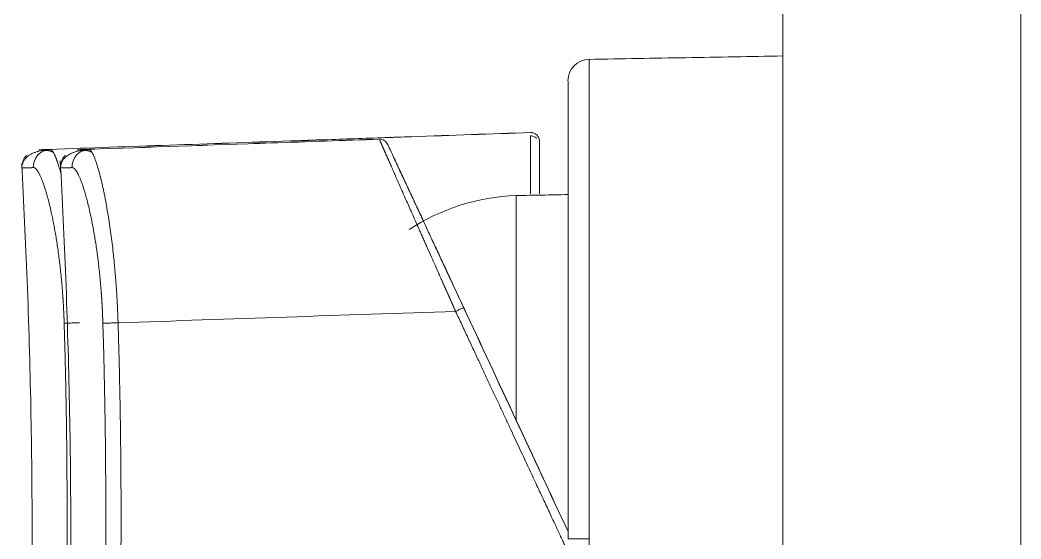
# Model space of a CAD drawing. Header units: millimetres. Extents: x 14183 to 14777, y -4239 to -3399.
# Drawn here: x 14635.08 to 14649.53, y -3924.78 to -3917.29 of the extents above; entities that cross this region are included whole.
import ezdxf

# ---------------------------------------------------------------- set-up
doc = ezdxf.new("R2010")
doc.units = ezdxf.units.MM
doc.header["$LTSCALE"] = 0.1
doc.layers.get('0').update_dxf_attribs({"lineweight": 15})

msp = doc.modelspace()

# ---------------------------------------------------------------- linework, layer by layer
at = {"linetype": 'Continuous', "lineweight": 18, "extrusion": (-1, -2.22045e-16, 0)}
for p, q in [((14646.094, -3911.734), (14646.094, -3937.369)), ((14646.094, -3911.734), (14646.094, -3937.369)), ((14646.094, -3917.813), (14643.301, -3917.862)), ((14642.994, -3924.78), (14642.994, -3918.175)), ((14642.581, -3919.043), (14642.581, -3919.042)), ((14640.478, -3919.276), (14640.478, -3919.275)), ((14642.244, -3923.063), (14642.244, -3919.826))]:
    msp.add_line(p, q, dxfattribs=at)
at = {"linetype": 'Continuous', "lineweight": 13, "extrusion": (-1, -2.22045e-16, 0)}
for p, q in [((14649.533, -3937.412), (14649.533, -3912.778)), ((14649.533, -3937.412), (14649.533, -3912.778)), ((14643.301, -3924.78), (14643.301, -3917.862)), ((14640.271, -3919.013), (14640.271, -3919.014)), ((14640.276, -3919.014), (14640.276, -3919.013)), ((14642.451, -3918.917), (14642.451, -3918.918)), ((14642.456, -3918.918), (14642.456, -3918.917)), ((14640.389, -3919.086), (14640.389, -3919.085)), ((14643.301, -3931.714), (14643.301, -3924.78))]:
    msp.add_line(p, q, dxfattribs=at)
at = {"linetype": 'Continuous', "lineweight": 18}
for centre, radius, start, end in [((14643.306, -3918.174), 0.313, 91, 180), ((14642.348, -3922.825), 3, 91.9996, 123.328)]:
    msp.add_arc(centre, radius, start, end, dxfattribs=at)
for centre, major_axis, start_param, end_param in [((14640.276, -3919.138), (-0.125, 0), 4.712389, 4.747296), ((14640.276, -3919.139), (0.125, 0), 1.570796, 1.605703), ((14642.456, -3919.042), (-0.125, 0), 4.712382, 4.747279), ((14642.456, -3919.043), (0.125, 0), 1.570789, 1.60579)]:
    msp.add_ellipse(centre, major_axis=major_axis, ratio=1, start_param=start_param, end_param=end_param, dxfattribs=at)
at = {"linetype": 'Continuous', "lineweight": 13}
msp.add_ellipse((14643.306, -3924.78), major_axis=(-0.313, 0), ratio=0.001198, start_param=4.729842, end_param=6.283185, dxfattribs=at)
at = {"linetype": 'Continuous', "lineweight": 18}
for points, degree in [([(14646.094, -3917.813), (14645.628, -3917.821), (14644.697, -3917.838), (14643.766, -3917.854), (14643.301, -3917.862)], 3), ([(14635.521, -3919.16), (14635.132, -3919.192), (14635.11, -3919.415)], 2), ([(14635.278, -3919.424), (14635.276, -3919.394), (14635.283, -3919.329), (14635.337, -3919.236), (14635.424, -3919.174), (14635.488, -3919.161), (14635.517, -3919.16)], 3), ([(14635.354, -3919.166), (14635.365, -3919.165), (14635.419, -3919.164), (14635.517, -3919.16)], 3), ([(14635.567, -3919.205), (14635.489, -3919.16), (14635.415, -3919.185)], 2), ([(14635.517, -3919.16), (14635.509, -3919.16), (14635.501, -3919.16), (14635.494, -3919.16)], 3), ([(14636.08, -3919.16), (14635.69, -3919.192), (14635.669, -3919.416)], 2), ([(14635.836, -3919.424), (14635.835, -3919.394), (14635.842, -3919.329), (14635.895, -3919.236), (14635.983, -3919.175), (14636.046, -3919.161), (14636.076, -3919.16)], 3), ([(14635.913, -3919.166), (14635.927, -3919.165), (14635.981, -3919.164), (14636.076, -3919.16)], 3), ([(14636.126, -3919.205), (14636.048, -3919.16), (14635.974, -3919.185)], 2), ([(14642.244, -3919.826), (14642.369, -3919.824), (14642.619, -3919.82), (14642.869, -3919.815), (14642.994, -3919.813)], 3), ([(14642.994, -3924.673), (14642.49, -3923.592), (14641.986, -3922.512), (14641.482, -3921.431)], 3), ([(14641.488, -3921.443), (14641.99, -3922.52), (14642.492, -3923.596), (14642.994, -3924.673)], 3)]:
    msp.add_open_spline(points, degree=degree, dxfattribs=at)
for points, knots in [([(14635.517, -3919.16), (14636.663, -3919.12), (14638.108, -3919.07), (14639.858, -3919.009), (14641.017, -3918.968), (14641.881, -3918.938), (14642.451, -3918.918)], [0, 0, 0, 0, 0.500009, 0.626511, 0.753013, 1, 1, 1, 1]), ([(14639.414, -3919.023), (14639.268, -3919.029), (14637.961, -3919.074), (14636.663, -3919.119), (14635.517, -3919.16)], [0, 0, 0, 0, 0.111499, 1, 1, 1, 1]), ([(14640.271, -3919.013), (14639.749, -3919.031), (14638.342, -3919.08), (14636.948, -3919.129), (14636.076, -3919.159)], [0, 0, 0, 0, 0.371658, 1, 1, 1, 1]), ([(14636.076, -3919.16), (14636.948, -3919.13), (14638.342, -3919.081), (14639.749, -3919.032), (14640.271, -3919.014)], [0, 0, 0, 0, 0.628341, 1, 1, 1, 1]), ([(14640.277, -3919.026), (14640.277, -3919.026), (14640.277, -3919.027), (14640.278, -3919.028), (14640.278, -3919.03), (14640.279, -3919.031), (14640.279, -3919.032), (14640.28, -3919.034), (14640.281, -3919.036), (14640.281, -3919.037), (14640.282, -3919.039), (14640.283, -3919.041), (14640.284, -3919.042), (14640.285, -3919.044), (14640.285, -3919.046), (14640.286, -3919.048), (14640.287, -3919.05), (14640.288, -3919.052), (14640.289, -3919.054), (14640.29, -3919.057), (14640.291, -3919.059), (14640.292, -3919.061), (14640.293, -3919.064), (14640.294, -3919.066), (14640.295, -3919.069), (14640.296, -3919.071), (14640.297, -3919.074), (14640.298, -3919.076), (14640.3, -3919.079), (14640.301, -3919.082), (14640.302, -3919.085), (14640.303, -3919.088), (14640.305, -3919.091), (14640.306, -3919.094), (14640.307, -3919.097), (14640.309, -3919.1), (14640.31, -3919.103), (14640.312, -3919.106), (14640.313, -3919.11), (14640.314, -3919.113), (14640.316, -3919.117), (14640.317, -3919.12), (14640.319, -3919.124), (14640.321, -3919.127), (14640.322, -3919.131), (14640.324, -3919.135), (14640.326, -3919.139), (14640.327, -3919.142), (14640.329, -3919.146), (14640.331, -3919.15), (14640.332, -3919.154), (14640.334, -3919.159), (14640.336, -3919.163), (14640.338, -3919.167), (14640.34, -3919.171), (14640.342, -3919.176), (14640.344, -3919.18), (14640.346, -3919.184), (14640.348, -3919.189), (14640.35, -3919.193), (14640.352, -3919.198), (14640.354, -3919.203), (14640.356, -3919.208), (14640.358, -3919.212), (14640.367, -3919.233), (14640.383, -3919.27), (14640.4, -3919.308), (14640.409, -3919.327)], [0, 0, 0, 0, 0.0098, 0.02134, 0.032896, 0.044467, 0.056053, 0.067654, 0.07927, 0.0909, 0.102545, 0.114206, 0.12588, 0.13757, 0.149274, 0.160993, 0.172727, 0.184475, 0.196238, 0.208015, 0.219807, 0.231613, 0.243433, 0.255267, 0.267116, 0.278977, 0.290853, 0.302742, 0.314644, 0.32656, 0.338488, 0.35043, 0.362384, 0.374351, 0.386331, 0.398323, 0.410328, 0.422345, 0.434374, 0.446415, 0.458469, 0.470534, 0.482611, 0.494699, 0.506799, 0.518911, 0.531034, 0.543169, 0.555315, 0.567472, 0.57964, 0.591819, 0.604009, 0.616211, 0.628423, 0.640646, 0.652879, 0.665124, 0.677379, 0.689645, 0.701921, 0.714207, 0.726504, 0.73881, 0.751127, 0.881184, 1, 1, 1, 1]), ([(14641.371, -3921.497), (14641.37, -3921.494), (14641.366, -3921.486), (14641.361, -3921.474), (14641.356, -3921.463), (14641.35, -3921.451), (14641.345, -3921.439), (14641.34, -3921.427), (14641.334, -3921.415), (14641.329, -3921.402), (14641.323, -3921.39), (14641.318, -3921.378), (14641.312, -3921.365), (14641.307, -3921.352), (14641.301, -3921.339), (14641.295, -3921.327), (14641.289, -3921.314), (14641.284, -3921.3), (14641.278, -3921.287), (14641.272, -3921.274), (14641.266, -3921.26), (14641.26, -3921.247), (14641.254, -3921.233), (14641.248, -3921.219), (14641.241, -3921.206), (14641.235, -3921.192), (14641.229, -3921.178), (14641.223, -3921.163), (14641.216, -3921.149), (14641.21, -3921.135), (14641.203, -3921.12), (14641.197, -3921.105), (14641.19, -3921.091), (14641.184, -3921.076), (14641.177, -3921.061), (14641.17, -3921.046), (14641.16, -3921.022), (14641.141, -3920.981), (14641.111, -3920.914), (14641.071, -3920.823), (14641.02, -3920.708), (14640.973, -3920.602), (14640.934, -3920.515), (14640.907, -3920.454), (14640.881, -3920.396), (14640.857, -3920.341), (14640.835, -3920.291), (14640.813, -3920.243), (14640.794, -3920.199), (14640.765, -3920.135), (14640.729, -3920.052), (14640.685, -3919.954), (14640.645, -3919.863), (14640.605, -3919.774), (14640.566, -3919.686), (14640.528, -3919.6), (14640.493, -3919.52), (14640.461, -3919.447), (14640.432, -3919.381), (14640.405, -3919.321), (14640.381, -3919.267), (14640.366, -3919.231), (14640.356, -3919.21), (14640.352, -3919.202), (14640.349, -3919.193), (14640.345, -3919.185), (14640.341, -3919.177), (14640.338, -3919.169), (14640.335, -3919.161), (14640.331, -3919.153), (14640.328, -3919.146), (14640.325, -3919.139), (14640.322, -3919.132), (14640.319, -3919.125), (14640.316, -3919.118), (14640.313, -3919.112), (14640.311, -3919.106), (14640.308, -3919.1), (14640.306, -3919.094), (14640.303, -3919.089), (14640.301, -3919.083), (14640.299, -3919.078), (14640.296, -3919.073), (14640.294, -3919.068), (14640.292, -3919.064), (14640.291, -3919.06), (14640.289, -3919.055), (14640.287, -3919.052), (14640.286, -3919.048), (14640.284, -3919.044), (14640.283, -3919.041), (14640.281, -3919.038), (14640.28, -3919.035), (14640.279, -3919.032), (14640.278, -3919.03), (14640.277, -3919.029), (14640.277, -3919.028)], [0, 0, 0, 0, 0.003266, 0.006564, 0.009892, 0.013251, 0.016642, 0.020063, 0.023516, 0.027001, 0.030516, 0.034064, 0.037643, 0.041254, 0.044896, 0.048571, 0.052278, 0.056016, 0.059787, 0.063591, 0.067426, 0.071295, 0.075196, 0.079129, 0.083096, 0.087095, 0.091127, 0.095193, 0.099291, 0.103423, 0.107588, 0.111787, 0.11602, 0.120286, 0.124586, 0.12892, 0.133289, 0.145468, 0.164754, 0.191283, 0.225228, 0.266781, 0.286501, 0.305374, 0.323381, 0.340505, 0.356734, 0.372056, 0.38646, 0.399939, 0.43565, 0.469888, 0.502601, 0.53375, 0.569939, 0.605406, 0.640115, 0.674032, 0.707127, 0.739382, 0.770784, 0.801319, 0.807411, 0.813495, 0.81957, 0.825637, 0.831694, 0.837742, 0.843781, 0.84981, 0.855829, 0.861839, 0.86784, 0.87383, 0.87981, 0.88578, 0.891739, 0.897688, 0.903626, 0.909553, 0.915469, 0.921374, 0.927267, 0.933148, 0.939017, 0.944873, 0.950718, 0.956549, 0.962367, 0.968173, 0.973966, 0.979746, 0.985512, 0.991266, 0.997006, 1, 1, 1, 1]), ([(14642.451, -3918.917), (14641.881, -3918.937), (14641.172, -3918.962), (14640.463, -3918.987), (14640.325, -3918.992)], [0, 0, 0, 0, 0.806194, 1, 1, 1, 1]), ([(14642.542, -3919.001), (14642.536, -3918.995), (14642.522, -3918.984), (14642.499, -3918.973), (14642.474, -3918.966), (14642.458, -3918.965), (14642.45, -3918.966)], [0, 0, 0, 0, 0.263356, 0.52122, 0.767755, 1, 1, 1, 1]), ([(14642.451, -3919.112), (14642.451, -3919.111), (14642.451, -3919.107), (14642.451, -3919.1), (14642.451, -3919.09), (14642.451, -3919.081), (14642.451, -3919.072), (14642.451, -3919.063), (14642.451, -3919.054), (14642.451, -3919.046), (14642.451, -3919.037), (14642.451, -3919.03), (14642.451, -3919.022), (14642.451, -3919.015), (14642.451, -3919.008), (14642.451, -3919.001), (14642.451, -3918.995), (14642.451, -3918.989), (14642.451, -3918.983), (14642.451, -3918.977), (14642.451, -3918.972), (14642.451, -3918.968), (14642.451, -3918.966), (14642.451, -3918.966)], [0, 0, 0, 0, 0.006695, 0.05983, 0.112834, 0.165703, 0.218437, 0.271038, 0.323503, 0.375834, 0.428029, 0.480088, 0.532009, 0.583793, 0.635437, 0.686942, 0.738304, 0.789524, 0.8406, 0.891529, 0.94231, 0.992942, 1, 1, 1, 1]), ([(14642.451, -3918.967), (14642.451, -3918.967), (14642.451, -3918.969), (14642.451, -3918.971), (14642.451, -3918.974), (14642.451, -3918.976), (14642.451, -3918.979), (14642.451, -3918.982), (14642.451, -3918.985), (14642.451, -3918.988), (14642.451, -3918.991), (14642.451, -3918.994), (14642.451, -3918.998), (14642.451, -3919.001), (14642.451, -3919.005), (14642.451, -3919.008), (14642.451, -3919.012), (14642.451, -3919.015), (14642.451, -3919.019), (14642.451, -3919.023), (14642.451, -3919.027), (14642.451, -3919.031), (14642.451, -3919.035), (14642.451, -3919.039), (14642.451, -3919.043), (14642.451, -3919.047), (14642.451, -3919.051), (14642.451, -3919.056), (14642.451, -3919.06), (14642.451, -3919.065), (14642.451, -3919.069), (14642.451, -3919.074), (14642.451, -3919.079), (14642.451, -3919.084), (14642.451, -3919.088), (14642.451, -3919.093), (14642.451, -3919.099), (14642.451, -3919.104), (14642.451, -3919.108), (14642.451, -3919.111), (14642.451, -3919.113)], [0, 0, 0, 0, 0.014408, 0.040575, 0.066782, 0.09303, 0.119318, 0.145645, 0.172013, 0.198419, 0.224866, 0.251351, 0.277875, 0.304437, 0.331039, 0.357678, 0.384356, 0.411072, 0.437825, 0.464616, 0.491445, 0.518312, 0.545215, 0.572156, 0.599134, 0.626149, 0.653202, 0.680291, 0.707417, 0.734579, 0.761779, 0.789015, 0.816288, 0.843597, 0.870944, 0.898327, 0.925746, 0.953202, 0.980694, 1, 1, 1, 1]), ([(14642.456, -3918.917), (14642.469, -3918.917), (14642.5, -3918.922), (14642.545, -3918.95), (14642.575, -3918.995), (14642.581, -3919.027), (14642.581, -3919.042)], [0, 0, 0, 0, 0.231673, 0.488049, 0.744426, 1, 1, 1, 1]), ([(14635.517, -3919.16), (14635.518, -3919.16), (14635.518, -3919.16), (14635.519, -3919.16), (14635.52, -3919.16), (14635.522, -3919.161), (14635.523, -3919.161), (14635.524, -3919.161), (14635.525, -3919.162), (14635.527, -3919.162), (14635.528, -3919.163), (14635.529, -3919.163), (14635.53, -3919.164), (14635.532, -3919.165), (14635.533, -3919.166), (14635.535, -3919.167), (14635.536, -3919.168), (14635.537, -3919.169), (14635.539, -3919.17), (14635.54, -3919.172), (14635.542, -3919.173), (14635.543, -3919.175), (14635.545, -3919.177), (14635.547, -3919.178), (14635.548, -3919.18), (14635.55, -3919.182), (14635.552, -3919.185), (14635.553, -3919.187), (14635.555, -3919.189), (14635.556, -3919.191), (14635.557, -3919.192), (14635.557, -3919.193)], [0, 0, 0, 0, 0.030307, 0.060975, 0.092003, 0.123394, 0.155149, 0.187269, 0.219755, 0.252609, 0.285832, 0.319424, 0.353388, 0.387724, 0.422434, 0.457519, 0.492979, 0.528817, 0.565033, 0.601628, 0.638603, 0.67596, 0.7137, 0.751823, 0.790332, 0.829226, 0.868506, 0.908175, 0.948233, 0.988681, 1, 1, 1, 1]), ([(14636.076, -3919.159), (14635.965, -3919.163), (14635.903, -3919.166), (14635.911, -3919.166), (14635.912, -3919.166)], [0, 0, 0, 0, 0.892884, 1, 1, 1, 1]), ([(14636.076, -3919.16), (14636.076, -3919.16), (14636.077, -3919.16), (14636.078, -3919.16), (14636.079, -3919.161), (14636.08, -3919.161), (14636.082, -3919.161), (14636.083, -3919.161), (14636.084, -3919.162), (14636.085, -3919.162), (14636.086, -3919.163), (14636.088, -3919.163), (14636.089, -3919.164), (14636.09, -3919.165), (14636.092, -3919.166), (14636.093, -3919.167), (14636.094, -3919.168), (14636.096, -3919.169), (14636.097, -3919.17), (14636.098, -3919.171), (14636.1, -3919.172), (14636.101, -3919.174), (14636.102, -3919.175), (14636.104, -3919.177), (14636.105, -3919.179), (14636.107, -3919.18), (14636.108, -3919.182), (14636.11, -3919.184), (14636.111, -3919.186), (14636.113, -3919.188), (14636.114, -3919.19), (14636.115, -3919.192), (14636.116, -3919.192)], [0, 0, 0, 0, 0.030988, 0.062156, 0.093503, 0.12503, 0.156738, 0.188626, 0.220695, 0.252946, 0.285377, 0.317991, 0.350786, 0.383764, 0.416925, 0.450268, 0.483795, 0.517506, 0.551401, 0.58548, 0.619744, 0.654193, 0.688827, 0.723647, 0.758654, 0.793847, 0.829228, 0.864796, 0.900551, 0.936496, 0.972629, 1, 1, 1, 1]), ([(14640.911, -3920.204), (14640.905, -3920.192), (14640.87, -3920.116), (14640.806, -3919.98), (14640.726, -3919.807), (14640.652, -3919.649), (14640.585, -3919.505), (14640.527, -3919.38), (14640.478, -3919.276), (14640.438, -3919.191), (14640.401, -3919.11), (14640.389, -3919.085), (14640.389, -3919.085)], [0, 0, 0, 0, 0.018092, 0.116282, 0.214473, 0.312664, 0.410855, 0.509046, 0.607237, 0.705427, 0.803618, 1, 1, 1, 1]), ([(14640.395, -3919.099), (14640.399, -3919.108), (14640.417, -3919.146), (14640.461, -3919.242), (14640.528, -3919.384), (14640.605, -3919.551), (14640.699, -3919.751), (14640.808, -3919.985), (14640.923, -3920.231), (14641.047, -3920.498), (14641.18, -3920.784), (14641.315, -3921.072), (14641.418, -3921.294), (14641.488, -3921.443)], [0, 0, 0, 0, 0.065654, 0.199132, 0.265871, 0.33261, 0.466088, 0.532827, 0.599566, 0.733044, 0.799783, 0.866522, 1, 1, 1, 1]), ([(14642.581, -3919.089), (14642.581, -3919.089), (14642.581, -3919.058), (14642.581, -3919.042), (14642.581, -3919.042)], [0, 0, 0, 0, 0.008183, 1, 1, 1, 1]), ([(14642.581, -3919.088), (14642.581, -3919.088), (14642.581, -3919.104), (14642.581, -3919.144), (14642.581, -3919.223), (14642.581, -3919.324), (14642.581, -3919.487), (14642.581, -3919.652), (14642.581, -3919.783), (14642.581, -3919.801)], [0, 0, 0, 0, 0.006372, 0.163697, 0.321023, 0.478348, 0.635674, 0.950325, 1, 1, 1, 1]), ([(14635.663, -3919.326), (14635.695, -3919.889), (14635.779, -3921.672), (14635.839, -3924.678), (14635.775, -3928.342), (14635.572, -3932), (14635.313, -3934.794), (14635.127, -3936.367), (14635.083, -3936.727)], [0, 0, 0, 0, 0.09703, 0.307158, 0.517296, 0.727433, 0.937571, 1, 1, 1, 1]), ([(14635.175, -3919.247), (14635.163, -3919.26), (14635.143, -3919.288), (14635.115, -3919.35), (14635.109, -3919.398), (14635.11, -3919.431)], [0, 0, 0, 0, 0.263757, 0.522078, 1, 1, 1, 1]), ([(14635.734, -3919.247), (14635.722, -3919.26), (14635.702, -3919.288), (14635.674, -3919.35), (14635.667, -3919.398), (14635.669, -3919.431)], [0, 0, 0, 0, 0.263753, 0.522071, 1, 1, 1, 1]), ([(14640.478, -3919.275), (14640.478, -3919.275), (14640.479, -3919.277), (14640.483, -3919.286), (14640.49, -3919.301), (14640.509, -3919.342), (14640.546, -3919.422), (14640.6, -3919.538), (14640.635, -3919.613), (14640.663, -3919.673), (14640.693, -3919.737), (14640.725, -3919.805), (14640.753, -3919.865), (14640.776, -3919.915), (14640.794, -3919.954), (14640.812, -3919.992), (14640.837, -3920.045), (14640.871, -3920.119), (14640.901, -3920.182), (14640.917, -3920.218)], [0, 0, 0, 0, 0.051924, 0.103848, 0.155771, 0.207695, 0.41539, 0.519238, 0.571162, 0.623085, 0.675009, 0.726933, 0.778857, 0.804818, 0.83078, 0.856742, 0.882704, 0.934628, 1, 1, 1, 1]), ([(14641.482, -3921.431), (14641.42, -3921.297), (14641.342, -3921.131), (14641.251, -3920.935), (14641.205, -3920.837), (14641.16, -3920.74), (14641.116, -3920.645), (14641.072, -3920.551), (14641.029, -3920.46), (14640.994, -3920.385), (14640.967, -3920.326), (14640.946, -3920.282), (14640.926, -3920.239), (14640.9, -3920.181), (14640.867, -3920.111), (14640.835, -3920.044), (14640.811, -3919.991), (14640.793, -3919.952), (14640.775, -3919.915), (14640.752, -3919.865), (14640.713, -3919.782), (14640.661, -3919.671), (14640.616, -3919.573), (14640.588, -3919.514), (14640.573, -3919.482), (14640.563, -3919.459), (14640.553, -3919.437), (14640.54, -3919.41), (14640.526, -3919.38), (14640.513, -3919.353), (14640.505, -3919.335), (14640.499, -3919.323), (14640.494, -3919.312), (14640.488, -3919.299), (14640.48, -3919.282), (14640.478, -3919.276), (14640.478, -3919.276)], [0, 0, 0, 0, 0.125, 0.15625, 0.1875, 0.21875, 0.25, 0.28125, 0.3125, 0.34375, 0.359375, 0.375, 0.390625, 0.40625, 0.4375, 0.46875, 0.484375, 0.5, 0.515625, 0.53125, 0.5625, 0.625, 0.6875, 0.71875, 0.734375, 0.75, 0.765625, 0.78125, 0.8125, 0.84375, 0.859375, 0.875, 0.890625, 0.90625, 0.9375, 1, 1, 1, 1]), ([(14635.107, -3919.364), (14635.138, -3919.927), (14635.222, -3921.709), (14635.281, -3924.716), (14635.224, -3927.854), (14635.133, -3929.768), (14635.093, -3930.462)], [0, 0, 0, 0, 0.15234, 0.482248, 0.812171, 1, 1, 1, 1]), ([(14642.581, -3919.82), (14642.593, -3919.82), (14642.731, -3919.818), (14642.869, -3919.815), (14642.994, -3919.813)], [0, 0, 0, 0, 0.092533, 1, 1, 1, 1]), ([(14643.014, -3925.015), (14643.006, -3924.997), (14642.99, -3924.961), (14642.963, -3924.905), (14642.935, -3924.844), (14642.903, -3924.777), (14642.87, -3924.706), (14642.834, -3924.629), (14642.796, -3924.548), (14642.756, -3924.462), (14642.713, -3924.37), (14642.668, -3924.274), (14642.621, -3924.173), (14642.571, -3924.066), (14642.519, -3923.955), (14642.465, -3923.839), (14642.409, -3923.718), (14642.35, -3923.591), (14642.288, -3923.46), (14642.225, -3923.324), (14642.159, -3923.183), (14642.09, -3923.036), (14642.02, -3922.885), (14641.947, -3922.729), (14641.871, -3922.568), (14641.794, -3922.402), (14641.714, -3922.23), (14641.631, -3922.054), (14641.547, -3921.873), (14641.46, -3921.687), (14641.401, -3921.561), (14641.371, -3921.497)], [0, 0, 0, 0, 0.014626, 0.030671, 0.048133, 0.067014, 0.087313, 0.10903, 0.132166, 0.15672, 0.182692, 0.210082, 0.238891, 0.269118, 0.300763, 0.333827, 0.368309, 0.404209, 0.441528, 0.480266, 0.520422, 0.561996, 0.604989, 0.6494, 0.69523, 0.742479, 0.791146, 0.841232, 0.892736, 0.945659, 1, 1, 1, 1])]:
    msp.add_open_spline(points, degree=3, knots=knots, dxfattribs=at)
at = {"linetype": 'Continuous', "lineweight": 13}
for points, knots in [([(14640.276, -3919.013), (14640.286, -3919.013), (14640.308, -3919.015), (14640.342, -3919.03), (14640.371, -3919.054), (14640.384, -3919.074), (14640.389, -3919.085)], [0, 0, 0, 0, 0.225644, 0.483763, 0.741881, 1, 1, 1, 1]), ([(14640.389, -3919.086), (14640.384, -3919.076), (14640.371, -3919.055), (14640.342, -3919.031), (14640.308, -3919.017), (14640.286, -3919.014), (14640.276, -3919.014)], [0, 0, 0, 0, 0.258121, 0.516243, 0.774364, 1, 1, 1, 1]), ([(14642.581, -3919.043), (14642.581, -3919.028), (14642.575, -3918.996), (14642.545, -3918.95), (14642.5, -3918.923), (14642.469, -3918.918), (14642.456, -3918.918)], [0, 0, 0, 0, 0.255752, 0.5121, 0.768447, 1, 1, 1, 1]), ([(14642.453, -3919.803), (14642.453, -3919.79), (14642.453, -3919.741), (14642.452, -3919.687), (14642.452, -3919.64), (14642.452, -3919.62), (14642.452, -3919.601), (14642.452, -3919.582), (14642.452, -3919.563), (14642.452, -3919.545), (14642.452, -3919.526), (14642.452, -3919.508), (14642.452, -3919.491), (14642.452, -3919.473), (14642.452, -3919.456), (14642.452, -3919.439), (14642.452, -3919.422), (14642.452, -3919.405), (14642.452, -3919.389), (14642.452, -3919.373), (14642.452, -3919.357), (14642.452, -3919.342), (14642.452, -3919.326), (14642.452, -3919.311), (14642.452, -3919.297), (14642.452, -3919.282), (14642.452, -3919.268), (14642.452, -3919.254), (14642.452, -3919.241), (14642.452, -3919.228), (14642.451, -3919.215), (14642.451, -3919.202), (14642.451, -3919.189), (14642.451, -3919.177), (14642.451, -3919.165), (14642.451, -3919.154), (14642.451, -3919.142), (14642.451, -3919.131), (14642.451, -3919.121), (14642.451, -3919.115), (14642.451, -3919.112)], [0, 0, 0, 0, 0.042233, 0.164482, 0.188105, 0.211725, 0.235341, 0.258951, 0.282553, 0.306147, 0.329731, 0.353304, 0.376863, 0.400409, 0.423939, 0.447452, 0.470946, 0.49442, 0.517872, 0.541302, 0.564707, 0.588086, 0.611437, 0.63476, 0.658052, 0.681313, 0.704541, 0.727735, 0.750894, 0.774015, 0.797097, 0.82014, 0.843141, 0.866099, 0.889012, 0.911878, 0.934697, 0.957466, 0.980184, 1, 1, 1, 1]), ([(14642.451, -3919.113), (14642.451, -3919.113), (14642.451, -3919.115), (14642.451, -3919.12), (14642.451, -3919.125), (14642.451, -3919.131), (14642.451, -3919.136), (14642.451, -3919.142), (14642.451, -3919.148), (14642.451, -3919.153), (14642.451, -3919.159), (14642.451, -3919.165), (14642.451, -3919.171), (14642.451, -3919.178), (14642.451, -3919.184), (14642.451, -3919.19), (14642.451, -3919.196), (14642.451, -3919.203), (14642.451, -3919.209), (14642.451, -3919.216), (14642.451, -3919.223), (14642.451, -3919.228), (14642.451, -3919.231), (14642.451, -3919.232)], [0, 0, 0, 0, 0.015028, 0.065411, 0.115856, 0.166363, 0.216931, 0.267558, 0.318244, 0.368987, 0.419787, 0.470642, 0.521553, 0.572517, 0.623534, 0.674603, 0.725723, 0.776894, 0.828113, 0.879381, 0.930697, 0.982059, 1, 1, 1, 1]), ([(14635.557, -3919.193), (14635.558, -3919.193), (14635.559, -3919.195), (14635.56, -3919.197), (14635.562, -3919.2), (14635.564, -3919.203), (14635.566, -3919.207), (14635.568, -3919.21), (14635.57, -3919.214), (14635.572, -3919.217), (14635.574, -3919.221), (14635.576, -3919.225), (14635.578, -3919.229), (14635.58, -3919.234), (14635.582, -3919.238), (14635.585, -3919.243), (14635.587, -3919.248), (14635.589, -3919.253), (14635.591, -3919.258), (14635.594, -3919.263), (14635.596, -3919.269), (14635.598, -3919.275), (14635.601, -3919.281), (14635.603, -3919.287), (14635.606, -3919.294), (14635.608, -3919.3), (14635.611, -3919.307), (14635.613, -3919.314), (14635.616, -3919.321), (14635.619, -3919.329), (14635.621, -3919.337), (14635.627, -3919.353), (14635.635, -3919.377), (14635.645, -3919.412), (14635.656, -3919.448), (14635.665, -3919.48), (14635.67, -3919.5), (14635.672, -3919.508)], [0, 0, 0, 0, 0.012877, 0.030863, 0.049022, 0.067352, 0.085854, 0.104529, 0.123378, 0.1424, 0.161597, 0.180968, 0.200514, 0.220236, 0.240134, 0.260209, 0.28046, 0.30089, 0.321497, 0.342283, 0.363248, 0.384393, 0.405718, 0.427224, 0.448912, 0.470782, 0.492835, 0.515071, 0.537492, 0.560098, 0.582889, 0.605867, 0.696846, 0.784736, 0.869418, 0.950788, 1, 1, 1, 1]), ([(14636.116, -3919.192), (14636.116, -3919.193), (14636.117, -3919.194), (14636.118, -3919.195), (14636.119, -3919.198), (14636.121, -3919.201), (14636.123, -3919.203), (14636.128, -3919.212), (14636.136, -3919.228), (14636.15, -3919.257), (14636.165, -3919.295), (14636.18, -3919.337), (14636.193, -3919.377), (14636.203, -3919.409), (14636.212, -3919.44), (14636.221, -3919.47), (14636.228, -3919.496), (14636.234, -3919.52), (14636.24, -3919.54), (14636.244, -3919.556), (14636.249, -3919.576), (14636.255, -3919.6), (14636.262, -3919.631), (14636.269, -3919.662), (14636.276, -3919.693), (14636.283, -3919.724), (14636.289, -3919.755), (14636.296, -3919.786), (14636.302, -3919.816), (14636.308, -3919.847), (14636.32, -3919.908), (14636.337, -3920.003), (14636.359, -3920.137), (14636.38, -3920.273), (14636.399, -3920.411), (14636.417, -3920.548), (14636.428, -3920.649), (14636.435, -3920.711), (14636.437, -3920.735), (14636.44, -3920.758), (14636.442, -3920.782), (14636.444, -3920.806), (14636.447, -3920.83), (14636.449, -3920.854), (14636.451, -3920.878), (14636.453, -3920.903), (14636.455, -3920.927), (14636.457, -3920.951), (14636.46, -3920.976), (14636.462, -3921), (14636.464, -3921.025), (14636.465, -3921.049), (14636.467, -3921.074), (14636.469, -3921.098), (14636.471, -3921.123), (14636.473, -3921.147), (14636.474, -3921.172), (14636.476, -3921.197), (14636.478, -3921.221), (14636.479, -3921.246), (14636.481, -3921.271), (14636.482, -3921.295), (14636.484, -3921.32), (14636.485, -3921.345), (14636.486, -3921.369), (14636.488, -3921.394), (14636.489, -3921.418), (14636.49, -3921.443), (14636.491, -3921.468), (14636.492, -3921.492), (14636.493, -3921.517), (14636.495, -3921.541), (14636.495, -3921.565), (14636.496, -3921.59), (14636.497, -3921.614), (14636.498, -3921.638), (14636.499, -3921.654), (14636.499, -3921.662)], [0, 0, 0, 0, 0.001044, 0.005302, 0.009582, 0.013885, 0.018209, 0.022556, 0.051617, 0.084485, 0.121252, 0.162011, 0.186211, 0.208297, 0.228223, 0.245953, 0.261458, 0.274714, 0.285706, 0.29442, 0.300846, 0.316429, 0.331666, 0.346552, 0.361082, 0.375252, 0.389057, 0.402493, 0.415559, 0.428251, 0.440568, 0.491076, 0.540084, 0.587492, 0.633221, 0.677226, 0.719469, 0.726666, 0.733857, 0.741042, 0.74822, 0.755393, 0.762558, 0.769717, 0.776868, 0.784012, 0.791149, 0.798277, 0.805397, 0.812508, 0.81961, 0.826703, 0.833786, 0.840859, 0.847921, 0.854972, 0.862012, 0.86904, 0.876055, 0.883058, 0.890049, 0.897026, 0.903991, 0.910942, 0.91788, 0.924805, 0.931715, 0.938612, 0.945494, 0.952362, 0.959214, 0.966052, 0.972874, 0.97968, 0.98647, 0.993244, 1, 1, 1, 1]), ([(14635.278, -3919.424), (14635.276, -3919.424), (14635.273, -3919.424), (14635.269, -3919.424), (14635.265, -3919.424), (14635.26, -3919.424), (14635.256, -3919.424), (14635.252, -3919.425), (14635.248, -3919.425), (14635.244, -3919.425), (14635.24, -3919.425), (14635.236, -3919.425), (14635.232, -3919.425), (14635.228, -3919.425), (14635.225, -3919.426), (14635.221, -3919.426), (14635.217, -3919.426), (14635.214, -3919.426), (14635.21, -3919.426), (14635.207, -3919.426), (14635.204, -3919.426), (14635.2, -3919.426), (14635.197, -3919.426), (14635.194, -3919.427), (14635.191, -3919.427), (14635.188, -3919.427), (14635.185, -3919.427), (14635.182, -3919.427), (14635.179, -3919.427), (14635.176, -3919.427), (14635.173, -3919.427), (14635.17, -3919.427), (14635.168, -3919.427), (14635.165, -3919.428), (14635.163, -3919.428), (14635.16, -3919.428), (14635.158, -3919.428), (14635.155, -3919.428), (14635.153, -3919.428), (14635.151, -3919.428), (14635.149, -3919.428), (14635.147, -3919.428), (14635.145, -3919.428), (14635.143, -3919.428), (14635.141, -3919.428), (14635.139, -3919.428), (14635.137, -3919.428), (14635.135, -3919.429), (14635.134, -3919.429), (14635.132, -3919.429), (14635.13, -3919.429), (14635.129, -3919.429), (14635.127, -3919.429), (14635.126, -3919.429), (14635.125, -3919.429), (14635.123, -3919.429), (14635.122, -3919.429), (14635.121, -3919.429), (14635.12, -3919.429), (14635.119, -3919.429), (14635.118, -3919.429), (14635.117, -3919.429), (14635.116, -3919.429), (14635.115, -3919.429), (14635.115, -3919.429), (14635.114, -3919.429), (14635.113, -3919.429), (14635.113, -3919.429), (14635.112, -3919.429), (14635.112, -3919.429), (14635.111, -3919.429), (14635.111, -3919.429), (14635.111, -3919.429), (14635.111, -3919.429), (14635.11, -3919.429), (14635.11, -3919.429), (14635.11, -3919.429), (14635.11, -3919.429)], [0, 0, 0, 0, 0.013369, 0.026737, 0.040105, 0.053471, 0.066837, 0.080201, 0.093565, 0.106928, 0.12029, 0.133651, 0.147011, 0.16037, 0.173728, 0.187085, 0.200442, 0.213797, 0.227152, 0.240505, 0.253858, 0.26721, 0.280561, 0.293911, 0.30726, 0.320608, 0.333955, 0.347302, 0.360647, 0.373991, 0.387335, 0.400678, 0.414019, 0.42736, 0.4407, 0.454039, 0.467377, 0.480714, 0.49405, 0.507386, 0.52072, 0.534054, 0.547386, 0.560718, 0.574049, 0.587378, 0.600707, 0.614035, 0.627362, 0.640688, 0.654014, 0.667338, 0.680661, 0.693984, 0.707305, 0.720626, 0.733946, 0.747265, 0.760583, 0.7739, 0.787216, 0.800531, 0.813845, 0.827158, 0.840471, 0.853782, 0.867093, 0.880403, 0.893711, 0.907019, 0.920326, 0.933632, 0.946937, 0.960241, 0.973545, 0.986847, 1, 1, 1, 1]), ([(14635.72, -3921.668), (14635.72, -3921.664), (14635.72, -3921.656), (14635.72, -3921.645), (14635.719, -3921.634), (14635.719, -3921.622), (14635.719, -3921.611), (14635.718, -3921.6), (14635.718, -3921.588), (14635.717, -3921.577), (14635.717, -3921.566), (14635.716, -3921.554), (14635.716, -3921.543), (14635.715, -3921.532), (14635.715, -3921.521), (14635.714, -3921.509), (14635.714, -3921.498), (14635.713, -3921.487), (14635.713, -3921.475), (14635.712, -3921.464), (14635.712, -3921.453), (14635.711, -3921.442), (14635.71, -3921.431), (14635.71, -3921.419), (14635.709, -3921.408), (14635.709, -3921.397), (14635.708, -3921.386), (14635.707, -3921.374), (14635.707, -3921.363), (14635.706, -3921.352), (14635.705, -3921.341), (14635.704, -3921.33), (14635.704, -3921.319), (14635.703, -3921.307), (14635.702, -3921.296), (14635.701, -3921.285), (14635.701, -3921.274), (14635.7, -3921.263), (14635.699, -3921.252), (14635.698, -3921.24), (14635.697, -3921.229), (14635.694, -3921.185), (14635.688, -3921.109), (14635.678, -3921.002), (14635.667, -3920.896), (14635.655, -3920.792), (14635.642, -3920.691), (14635.629, -3920.592), (14635.614, -3920.495), (14635.599, -3920.402), (14635.583, -3920.312), (14635.567, -3920.226), (14635.551, -3920.144), (14635.532, -3920.056), (14635.511, -3919.965), (14635.487, -3919.873), (14635.466, -3919.796), (14635.446, -3919.732), (14635.429, -3919.679), (14635.412, -3919.631), (14635.395, -3919.588), (14635.379, -3919.549), (14635.362, -3919.515), (14635.347, -3919.487), (14635.336, -3919.47), (14635.329, -3919.46), (14635.326, -3919.456), (14635.323, -3919.452), (14635.319, -3919.449), (14635.316, -3919.445), (14635.314, -3919.442), (14635.311, -3919.44), (14635.308, -3919.437), (14635.305, -3919.435), (14635.302, -3919.432), (14635.299, -3919.43), (14635.296, -3919.429), (14635.294, -3919.427), (14635.291, -3919.426), (14635.288, -3919.425), (14635.285, -3919.424), (14635.283, -3919.424), (14635.28, -3919.424), (14635.279, -3919.424), (14635.278, -3919.424)], [0, 0, 0, 0, 0.003133, 0.006265, 0.009396, 0.012525, 0.015654, 0.018781, 0.021907, 0.025033, 0.028157, 0.031281, 0.034405, 0.037528, 0.04065, 0.043772, 0.046894, 0.050016, 0.053138, 0.05626, 0.059382, 0.062504, 0.065626, 0.068749, 0.071872, 0.074996, 0.078121, 0.081246, 0.084372, 0.087499, 0.090627, 0.093756, 0.096886, 0.100018, 0.10315, 0.106285, 0.109421, 0.112558, 0.115697, 0.118838, 0.121981, 0.125126, 0.156102, 0.187062, 0.218091, 0.249273, 0.280323, 0.311424, 0.342658, 0.374103, 0.405084, 0.436082, 0.467173, 0.498432, 0.540184, 0.581928, 0.623836, 0.655085, 0.686279, 0.717487, 0.748779, 0.780306, 0.811721, 0.843091, 0.874488, 0.88112, 0.887745, 0.894364, 0.900979, 0.907588, 0.914194, 0.920796, 0.927396, 0.933993, 0.940589, 0.947185, 0.95378, 0.960376, 0.966973, 0.973572, 0.980174, 0.986779, 0.993387, 1, 1, 1, 1]), ([(14635.836, -3919.424), (14635.835, -3919.424), (14635.832, -3919.424), (14635.828, -3919.424), (14635.823, -3919.424), (14635.819, -3919.424), (14635.815, -3919.425), (14635.811, -3919.425), (14635.807, -3919.425), (14635.803, -3919.425), (14635.799, -3919.425), (14635.795, -3919.425), (14635.791, -3919.425), (14635.787, -3919.426), (14635.783, -3919.426), (14635.78, -3919.426), (14635.776, -3919.426), (14635.773, -3919.426), (14635.769, -3919.426), (14635.766, -3919.426), (14635.762, -3919.426), (14635.759, -3919.426), (14635.756, -3919.427), (14635.753, -3919.427), (14635.749, -3919.427), (14635.746, -3919.427), (14635.743, -3919.427), (14635.74, -3919.427), (14635.738, -3919.427), (14635.735, -3919.427), (14635.732, -3919.427), (14635.729, -3919.427), (14635.727, -3919.428), (14635.724, -3919.428), (14635.721, -3919.428), (14635.719, -3919.428), (14635.717, -3919.428), (14635.714, -3919.428), (14635.712, -3919.428), (14635.71, -3919.428), (14635.708, -3919.428), (14635.705, -3919.428), (14635.703, -3919.428), (14635.701, -3919.428), (14635.699, -3919.428), (14635.698, -3919.428), (14635.696, -3919.429), (14635.694, -3919.429), (14635.692, -3919.429), (14635.691, -3919.429), (14635.689, -3919.429), (14635.688, -3919.429), (14635.686, -3919.429), (14635.685, -3919.429), (14635.683, -3919.429), (14635.682, -3919.429), (14635.681, -3919.429), (14635.68, -3919.429), (14635.679, -3919.429), (14635.678, -3919.429), (14635.677, -3919.429), (14635.676, -3919.429), (14635.675, -3919.429), (14635.674, -3919.429), (14635.673, -3919.429), (14635.673, -3919.429), (14635.672, -3919.429), (14635.671, -3919.429), (14635.671, -3919.429), (14635.671, -3919.429), (14635.67, -3919.429), (14635.67, -3919.429), (14635.67, -3919.429), (14635.669, -3919.429), (14635.669, -3919.429), (14635.669, -3919.429), (14635.669, -3919.429), (14635.669, -3919.429)], [0, 0, 0, 0, 0.01337, 0.026739, 0.040107, 0.053474, 0.066841, 0.080206, 0.093571, 0.106934, 0.120297, 0.133659, 0.147019, 0.160379, 0.173738, 0.187096, 0.200454, 0.21381, 0.227165, 0.24052, 0.253873, 0.267226, 0.280577, 0.293928, 0.307278, 0.320627, 0.333975, 0.347322, 0.360668, 0.374013, 0.387358, 0.400701, 0.414044, 0.427385, 0.440726, 0.454066, 0.467405, 0.480743, 0.49408, 0.507416, 0.520751, 0.534085, 0.547419, 0.560751, 0.574083, 0.587413, 0.600743, 0.614072, 0.6274, 0.640727, 0.654053, 0.667378, 0.680702, 0.694025, 0.707348, 0.720669, 0.73399, 0.747309, 0.760628, 0.773946, 0.787263, 0.800579, 0.813894, 0.827208, 0.840521, 0.853834, 0.867145, 0.880456, 0.893765, 0.907074, 0.920382, 0.933688, 0.946994, 0.960299, 0.973603, 0.986907, 1, 1, 1, 1]), ([(14636.279, -3921.668), (14636.279, -3921.664), (14636.279, -3921.656), (14636.278, -3921.645), (14636.278, -3921.634), (14636.278, -3921.622), (14636.277, -3921.611), (14636.277, -3921.6), (14636.276, -3921.589), (14636.276, -3921.577), (14636.276, -3921.566), (14636.275, -3921.555), (14636.275, -3921.543), (14636.274, -3921.532), (14636.274, -3921.521), (14636.273, -3921.509), (14636.273, -3921.498), (14636.272, -3921.487), (14636.271, -3921.476), (14636.271, -3921.464), (14636.27, -3921.453), (14636.27, -3921.442), (14636.269, -3921.431), (14636.269, -3921.42), (14636.268, -3921.408), (14636.267, -3921.397), (14636.267, -3921.386), (14636.266, -3921.375), (14636.265, -3921.363), (14636.265, -3921.352), (14636.264, -3921.341), (14636.263, -3921.33), (14636.262, -3921.319), (14636.262, -3921.308), (14636.261, -3921.296), (14636.26, -3921.285), (14636.259, -3921.274), (14636.259, -3921.263), (14636.258, -3921.252), (14636.257, -3921.241), (14636.256, -3921.23), (14636.253, -3921.186), (14636.247, -3921.109), (14636.237, -3921.002), (14636.226, -3920.896), (14636.214, -3920.792), (14636.201, -3920.691), (14636.188, -3920.592), (14636.173, -3920.495), (14636.158, -3920.402), (14636.142, -3920.312), (14636.126, -3920.226), (14636.109, -3920.144), (14636.091, -3920.056), (14636.069, -3919.965), (14636.046, -3919.873), (14636.024, -3919.796), (14636.005, -3919.732), (14635.988, -3919.679), (14635.971, -3919.631), (14635.954, -3919.588), (14635.937, -3919.549), (14635.921, -3919.516), (14635.906, -3919.487), (14635.894, -3919.47), (14635.887, -3919.46), (14635.884, -3919.456), (14635.881, -3919.453), (14635.878, -3919.449), (14635.875, -3919.446), (14635.872, -3919.443), (14635.869, -3919.44), (14635.866, -3919.437), (14635.864, -3919.435), (14635.861, -3919.433), (14635.858, -3919.431), (14635.855, -3919.429), (14635.852, -3919.428), (14635.85, -3919.426), (14635.847, -3919.425), (14635.844, -3919.425), (14635.842, -3919.424), (14635.839, -3919.424), (14635.837, -3919.424), (14635.836, -3919.424)], [0, 0, 0, 0, 0.003134, 0.006267, 0.009399, 0.012529, 0.015658, 0.018786, 0.021913, 0.02504, 0.028165, 0.031289, 0.034413, 0.037537, 0.04066, 0.043782, 0.046904, 0.050026, 0.053148, 0.05627, 0.059392, 0.062514, 0.065637, 0.068759, 0.071883, 0.075006, 0.07813, 0.081255, 0.084381, 0.087508, 0.090635, 0.093764, 0.096893, 0.100024, 0.103156, 0.10629, 0.109425, 0.112562, 0.1157, 0.11884, 0.121982, 0.125126, 0.156103, 0.187064, 0.218093, 0.249273, 0.280323, 0.311424, 0.342658, 0.374103, 0.405084, 0.436082, 0.467173, 0.498432, 0.540183, 0.581928, 0.623836, 0.655085, 0.686278, 0.717487, 0.748779, 0.780305, 0.81172, 0.843091, 0.874488, 0.88112, 0.887746, 0.894366, 0.90098, 0.90759, 0.914196, 0.920798, 0.927398, 0.933995, 0.940592, 0.947187, 0.953782, 0.960378, 0.966975, 0.973574, 0.980175, 0.986779, 0.993388, 1, 1, 1, 1]), ([(14641.371, -3921.497), (14641.385, -3921.491), (14641.4, -3921.484), (14641.428, -3921.471), (14641.442, -3921.464), (14641.465, -3921.454), (14641.474, -3921.45), (14641.485, -3921.445), (14641.488, -3921.443), (14641.488, -3921.443)], [0, 0, 0, 0, 0.25, 0.25, 0.5, 0.5, 0.75, 0.75, 1, 1, 1, 1]), ([(14635.682, -3928.252), (14635.683, -3928.23), (14635.685, -3928.184), (14635.687, -3928.115), (14635.69, -3928.047), (14635.693, -3927.978), (14635.696, -3927.91), (14635.698, -3927.841), (14635.701, -3927.772), (14635.703, -3927.704), (14635.706, -3927.635), (14635.708, -3927.567), (14635.711, -3927.498), (14635.713, -3927.429), (14635.715, -3927.361), (14635.717, -3927.292), (14635.719, -3927.224), (14635.722, -3927.155), (14635.724, -3927.087), (14635.726, -3927.018), (14635.727, -3926.949), (14635.729, -3926.881), (14635.731, -3926.812), (14635.733, -3926.744), (14635.735, -3926.675), (14635.736, -3926.606), (14635.738, -3926.538), (14635.74, -3926.469), (14635.741, -3926.401), (14635.743, -3926.332), (14635.744, -3926.263), (14635.745, -3926.195), (14635.747, -3926.126), (14635.748, -3926.057), (14635.749, -3925.989), (14635.75, -3925.92), (14635.751, -3925.852), (14635.752, -3925.783), (14635.753, -3925.714), (14635.754, -3925.646), (14635.755, -3925.577), (14635.756, -3925.509), (14635.757, -3925.44), (14635.758, -3925.371), (14635.758, -3925.303), (14635.759, -3925.234), (14635.76, -3925.166), (14635.76, -3925.097), (14635.761, -3925.028), (14635.761, -3924.96), (14635.761, -3924.891), (14635.762, -3924.823), (14635.762, -3924.754), (14635.762, -3924.685), (14635.762, -3924.617), (14635.763, -3924.548), (14635.763, -3924.479), (14635.763, -3924.411), (14635.763, -3924.342), (14635.763, -3924.274), (14635.762, -3924.205), (14635.762, -3924.136), (14635.762, -3924.068), (14635.762, -3923.999), (14635.761, -3923.931), (14635.761, -3923.862), (14635.76, -3923.793), (14635.76, -3923.725), (14635.759, -3923.656), (14635.759, -3923.588), (14635.758, -3923.519), (14635.757, -3923.45), (14635.757, -3923.382), (14635.756, -3923.313), (14635.755, -3923.245), (14635.754, -3923.176), (14635.753, -3923.108), (14635.752, -3923.039), (14635.751, -3922.97), (14635.75, -3922.902), (14635.749, -3922.833), (14635.747, -3922.765), (14635.746, -3922.696), (14635.745, -3922.627), (14635.743, -3922.559), (14635.742, -3922.49), (14635.74, -3922.422), (14635.739, -3922.353), (14635.737, -3922.285), (14635.736, -3922.216), (14635.734, -3922.147), (14635.732, -3922.079), (14635.73, -3922.01), (14635.728, -3921.942), (14635.726, -3921.873), (14635.724, -3921.805), (14635.722, -3921.736), (14635.721, -3921.69), (14635.72, -3921.668)], [0, 0, 0, 0, 0.010424, 0.020848, 0.031272, 0.041696, 0.052119, 0.062543, 0.072966, 0.083389, 0.093812, 0.104234, 0.114657, 0.125079, 0.135501, 0.145923, 0.156345, 0.166767, 0.177188, 0.187609, 0.19803, 0.208451, 0.218872, 0.229293, 0.239713, 0.250133, 0.260553, 0.270973, 0.281393, 0.291813, 0.302232, 0.312651, 0.32307, 0.333489, 0.343908, 0.354327, 0.364745, 0.375164, 0.385582, 0.396, 0.406418, 0.416835, 0.427253, 0.43767, 0.448087, 0.458504, 0.468921, 0.479338, 0.489755, 0.500171, 0.510588, 0.521004, 0.53142, 0.541836, 0.552251, 0.562667, 0.573083, 0.583498, 0.593913, 0.604328, 0.614743, 0.625158, 0.635572, 0.645987, 0.656401, 0.666815, 0.677229, 0.687643, 0.698057, 0.708471, 0.718884, 0.729297, 0.739711, 0.750124, 0.760537, 0.77095, 0.781362, 0.791775, 0.802187, 0.8126, 0.823012, 0.833424, 0.843836, 0.854248, 0.864659, 0.875071, 0.885482, 0.895894, 0.906305, 0.916716, 0.927127, 0.937538, 0.947948, 0.958359, 0.968769, 0.97918, 0.98959, 1, 1, 1, 1]), ([(14635.824, -3933.911), (14635.827, -3933.888), (14635.832, -3933.84), (14635.839, -3933.769), (14635.846, -3933.697), (14635.854, -3933.626), (14635.861, -3933.555), (14635.868, -3933.483), (14635.875, -3933.412), (14635.882, -3933.34), (14635.889, -3933.269), (14635.896, -3933.197), (14635.903, -3933.126), (14635.91, -3933.054), (14635.917, -3932.983), (14635.924, -3932.911), (14635.93, -3932.84), (14635.937, -3932.768), (14635.944, -3932.697), (14635.95, -3932.625), (14635.956, -3932.554), (14635.963, -3932.482), (14635.969, -3932.41), (14635.976, -3932.339), (14635.982, -3932.267), (14635.988, -3932.195), (14635.994, -3932.124), (14636, -3932.052), (14636.006, -3931.98), (14636.012, -3931.909), (14636.018, -3931.837), (14636.024, -3931.765), (14636.03, -3931.693), (14636.035, -3931.622), (14636.041, -3931.55), (14636.047, -3931.478), (14636.052, -3931.406), (14636.058, -3931.334), (14636.063, -3931.263), (14636.069, -3931.191), (14636.074, -3931.119), (14636.079, -3931.047), (14636.084, -3930.975), (14636.09, -3930.903), (14636.095, -3930.831), (14636.1, -3930.759), (14636.105, -3930.688), (14636.11, -3930.616), (14636.115, -3930.544), (14636.12, -3930.472), (14636.124, -3930.4), (14636.129, -3930.328), (14636.134, -3930.256), (14636.138, -3930.184), (14636.143, -3930.112), (14636.147, -3930.04), (14636.152, -3929.967), (14636.156, -3929.895), (14636.16, -3929.823), (14636.165, -3929.751), (14636.169, -3929.679), (14636.173, -3929.607), (14636.177, -3929.535), (14636.181, -3929.463), (14636.185, -3929.391), (14636.189, -3929.318), (14636.193, -3929.246), (14636.197, -3929.174), (14636.201, -3929.102), (14636.204, -3929.03), (14636.208, -3928.957), (14636.212, -3928.885), (14636.215, -3928.813), (14636.219, -3928.741), (14636.222, -3928.668), (14636.225, -3928.596), (14636.229, -3928.524), (14636.232, -3928.452), (14636.235, -3928.379), (14636.238, -3928.307), (14636.241, -3928.235), (14636.244, -3928.162), (14636.247, -3928.09), (14636.25, -3928.018), (14636.253, -3927.945), (14636.256, -3927.873), (14636.259, -3927.78), (14636.263, -3927.667), (14636.268, -3927.534), (14636.273, -3927.4), (14636.277, -3927.267), (14636.281, -3927.134), (14636.285, -3927), (14636.289, -3926.867), (14636.292, -3926.733), (14636.295, -3926.6), (14636.298, -3926.467), (14636.301, -3926.333), (14636.304, -3926.2), (14636.307, -3926.067), (14636.309, -3925.933), (14636.311, -3925.8), (14636.313, -3925.666), (14636.315, -3925.533), (14636.316, -3925.4), (14636.318, -3925.266), (14636.319, -3925.133), (14636.32, -3925), (14636.32, -3924.866), (14636.321, -3924.733), (14636.321, -3924.6), (14636.321, -3924.466), (14636.321, -3924.333), (14636.321, -3924.2), (14636.321, -3924.066), (14636.32, -3923.933), (14636.319, -3923.8), (14636.318, -3923.666), (14636.317, -3923.533), (14636.316, -3923.4), (14636.314, -3923.266), (14636.312, -3923.133), (14636.31, -3923), (14636.308, -3922.867), (14636.305, -3922.733), (14636.303, -3922.6), (14636.3, -3922.467), (14636.297, -3922.334), (14636.294, -3922.201), (14636.291, -3922.067), (14636.287, -3921.934), (14636.283, -3921.801), (14636.28, -3921.712), (14636.279, -3921.668)], [0, 0, 0, 0, 0.005857, 0.011715, 0.017574, 0.023433, 0.029293, 0.035153, 0.041014, 0.046875, 0.052737, 0.0586, 0.064463, 0.070327, 0.076191, 0.082056, 0.087922, 0.093788, 0.099655, 0.105522, 0.11139, 0.117259, 0.123128, 0.128997, 0.134868, 0.140739, 0.14661, 0.152482, 0.158355, 0.164228, 0.170102, 0.175976, 0.181851, 0.187727, 0.193603, 0.19948, 0.205358, 0.211236, 0.217114, 0.222994, 0.228873, 0.234754, 0.240635, 0.246517, 0.252399, 0.258282, 0.264165, 0.270049, 0.275934, 0.281819, 0.287705, 0.293591, 0.299479, 0.305366, 0.311255, 0.317143, 0.323033, 0.328923, 0.334814, 0.340705, 0.346597, 0.35249, 0.358383, 0.364277, 0.370171, 0.376066, 0.381962, 0.387858, 0.393755, 0.399652, 0.40555, 0.411449, 0.417349, 0.423248, 0.429149, 0.43505, 0.440952, 0.446854, 0.452757, 0.458661, 0.464565, 0.47047, 0.476376, 0.482282, 0.488189, 0.494096, 0.500004, 0.510886, 0.521768, 0.532649, 0.54353, 0.55441, 0.565289, 0.576168, 0.587046, 0.597923, 0.6088, 0.619677, 0.630553, 0.641428, 0.652302, 0.663176, 0.67405, 0.684923, 0.695795, 0.706667, 0.717538, 0.728409, 0.739279, 0.750148, 0.761017, 0.771886, 0.782754, 0.793621, 0.804488, 0.815354, 0.82622, 0.837085, 0.847949, 0.858814, 0.869677, 0.88054, 0.891403, 0.902265, 0.913126, 0.923987, 0.934848, 0.945708, 0.956567, 0.967426, 0.978285, 0.989143, 1, 1, 1, 1]), ([(14636.499, -3921.662), (14636.5, -3921.686), (14636.501, -3921.735), (14636.503, -3921.807), (14636.505, -3921.88), (14636.507, -3921.952), (14636.509, -3922.024), (14636.511, -3922.097), (14636.513, -3922.169), (14636.515, -3922.242), (14636.517, -3922.314), (14636.518, -3922.386), (14636.52, -3922.459), (14636.521, -3922.531), (14636.523, -3922.604), (14636.524, -3922.676), (14636.526, -3922.748), (14636.527, -3922.821), (14636.528, -3922.893), (14636.529, -3922.966), (14636.531, -3923.038), (14636.532, -3923.11), (14636.533, -3923.183), (14636.534, -3923.255), (14636.535, -3923.328), (14636.536, -3923.4), (14636.536, -3923.472), (14636.537, -3923.545), (14636.538, -3923.617), (14636.538, -3923.69), (14636.539, -3923.762), (14636.539, -3923.834), (14636.54, -3923.907), (14636.54, -3923.979), (14636.541, -3924.052), (14636.541, -3924.124), (14636.541, -3924.196), (14636.541, -3924.269), (14636.541, -3924.341), (14636.541, -3924.414), (14636.541, -3924.486), (14636.541, -3924.558), (14636.541, -3924.631), (14636.541, -3924.703), (14636.541, -3924.776), (14636.541, -3924.848), (14636.54, -3924.92), (14636.54, -3924.993), (14636.539, -3925.065), (14636.539, -3925.138), (14636.538, -3925.21), (14636.538, -3925.282), (14636.537, -3925.355), (14636.536, -3925.427), (14636.535, -3925.5), (14636.534, -3925.572), (14636.533, -3925.644), (14636.532, -3925.717), (14636.531, -3925.789), (14636.53, -3925.861), (14636.529, -3925.934), (14636.528, -3926.006), (14636.527, -3926.079), (14636.525, -3926.151), (14636.524, -3926.223), (14636.522, -3926.296), (14636.521, -3926.368), (14636.519, -3926.441), (14636.518, -3926.513), (14636.516, -3926.585), (14636.514, -3926.658), (14636.512, -3926.73), (14636.511, -3926.802), (14636.509, -3926.875), (14636.507, -3926.947), (14636.505, -3927.02), (14636.502, -3927.092), (14636.5, -3927.164), (14636.498, -3927.237), (14636.496, -3927.309), (14636.494, -3927.381), (14636.491, -3927.454), (14636.489, -3927.526), (14636.486, -3927.599), (14636.484, -3927.671), (14636.481, -3927.743), (14636.478, -3927.836), (14636.473, -3927.949), (14636.468, -3928.083), (14636.463, -3928.217), (14636.457, -3928.351), (14636.451, -3928.484), (14636.445, -3928.618), (14636.439, -3928.752), (14636.432, -3928.885), (14636.425, -3929.019), (14636.419, -3929.153), (14636.412, -3929.286), (14636.404, -3929.42), (14636.397, -3929.553), (14636.389, -3929.687), (14636.381, -3929.82), (14636.373, -3929.954), (14636.365, -3930.087), (14636.357, -3930.221), (14636.348, -3930.354), (14636.339, -3930.488), (14636.33, -3930.621), (14636.321, -3930.754), (14636.312, -3930.888), (14636.302, -3931.021), (14636.292, -3931.154), (14636.282, -3931.287), (14636.272, -3931.421), (14636.262, -3931.554), (14636.251, -3931.687), (14636.24, -3931.82), (14636.229, -3931.953), (14636.218, -3932.086), (14636.207, -3932.219), (14636.195, -3932.352), (14636.184, -3932.486), (14636.172, -3932.619), (14636.16, -3932.752), (14636.147, -3932.885), (14636.135, -3933.017), (14636.122, -3933.15), (14636.109, -3933.283), (14636.096, -3933.416), (14636.083, -3933.549), (14636.069, -3933.682), (14636.056, -3933.815), (14636.046, -3933.903), (14636.042, -3933.947)], [0, 0, 0, 0, 0.005884, 0.011767, 0.017651, 0.023534, 0.029418, 0.035301, 0.041184, 0.047067, 0.052949, 0.058832, 0.064715, 0.070597, 0.076479, 0.082362, 0.088244, 0.094126, 0.100008, 0.105889, 0.111771, 0.117653, 0.123535, 0.129416, 0.135298, 0.141179, 0.14706, 0.152942, 0.158823, 0.164704, 0.170585, 0.176467, 0.182348, 0.188229, 0.19411, 0.199991, 0.205872, 0.211753, 0.217634, 0.223515, 0.229396, 0.235277, 0.241158, 0.247039, 0.252921, 0.258802, 0.264683, 0.270564, 0.276445, 0.282326, 0.288208, 0.294089, 0.29997, 0.305852, 0.311733, 0.317615, 0.323497, 0.329378, 0.33526, 0.341142, 0.347024, 0.352906, 0.358788, 0.36467, 0.370552, 0.376435, 0.382317, 0.3882, 0.394083, 0.399966, 0.405849, 0.411732, 0.417615, 0.423498, 0.429382, 0.435265, 0.441149, 0.447033, 0.452917, 0.458802, 0.464686, 0.470571, 0.476455, 0.48234, 0.488226, 0.494111, 0.499996, 0.510879, 0.52176, 0.532641, 0.543521, 0.5544, 0.565278, 0.576155, 0.587031, 0.597907, 0.608782, 0.619656, 0.630529, 0.641402, 0.652275, 0.663146, 0.674017, 0.684888, 0.695758, 0.706627, 0.717496, 0.728364, 0.739232, 0.7501, 0.760967, 0.771834, 0.782701, 0.793567, 0.804433, 0.815299, 0.826164, 0.837029, 0.847894, 0.858759, 0.869624, 0.880489, 0.891353, 0.902218, 0.913082, 0.923947, 0.934811, 0.945676, 0.95654, 0.967405, 0.97827, 0.989135, 1, 1, 1, 1]), ([(14636.279, -3921.668), (14636.284, -3921.668), (14636.292, -3921.668), (14636.318, -3921.667), (14636.335, -3921.667), (14636.376, -3921.666), (14636.399, -3921.665), (14636.448, -3921.664), (14636.474, -3921.663), (14636.499, -3921.662)], [0, 0, 0, 0, 0.25, 0.25, 0.5, 0.5, 0.75, 0.75, 1, 1, 1, 1])]:
    msp.add_open_spline(points, degree=3, knots=knots, dxfattribs=at)
for points in [[(14641.371, -3921.497), (14639.744, -3921.552), (14638.118, -3921.607), (14636.499, -3921.662)], [(14635.72, -3921.668), (14635.725, -3921.668), (14635.742, -3921.667), (14635.794, -3921.666), (14635.864, -3921.664), (14635.915, -3921.663), (14635.94, -3921.662)]]:
    msp.add_open_spline(points, degree=3, dxfattribs=at)

doc.saveas('drawing.dxf')
